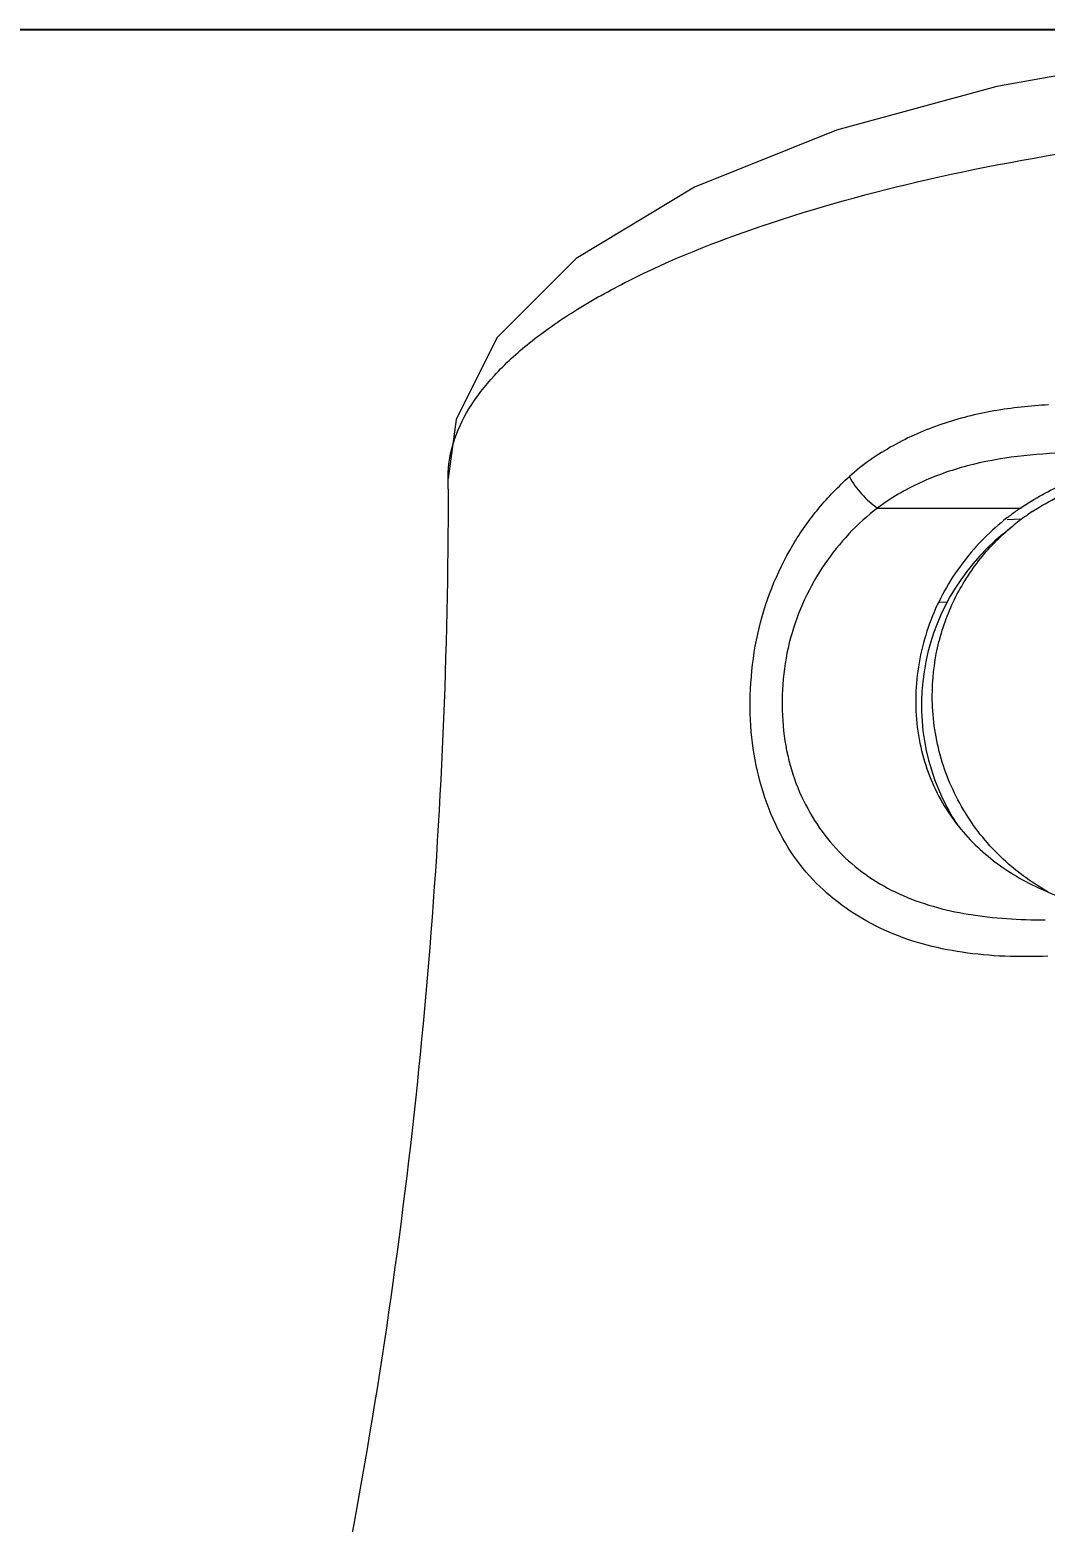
# Model space of a CAD drawing. Header units: millimetres. Extents: x 21205 to 22591, y -3891 to -2911.
# Drawn here: x 21488.65 to 21511.48, y -3159.59 to -3126.01 of the extents above; entities that cross this region are included whole.
import ezdxf

# ---------------------------------------------------------------- set-up
doc = ezdxf.new("R2010")
doc.units = ezdxf.units.MM
doc.header["$LTSCALE"] = 0.1
doc.layers.get('0').update_dxf_attribs({"lineweight": 13})
doc.layers.add('3', color=3, linetype='Continuous', lineweight=9)
doc.styles.get("Standard").update_dxf_attribs({"font": 'arial.ttf'})
doc.dimstyles.new('A4', dxfattribs={"dimtxt": 4, "dimasz": 3.5, "dimexe": 0.7, "dimexo": 0.625, "dimgap": 0.5, "dimtad": 1, "dimdec": 1, "dimdsep": 46, "dimtxsty": 'Standard', "dimcen": 2.5, "dimclrd": 5, "dimclre": 5, "dimclrt": 7, "dimadec": 3, "dimazin": 2, "dimtfac": 1, "dimtdec": 1, "dimtmove": 0, "dimatfit": 3, "dimfxl": 0, "dimarcsym": 0})

# ---------------------------------------------------------------- blocks, each defined once
blk = doc.blocks.new('*D122')
at = {"layer": '3', "color": 3, "lineweight": -2}
for p, q in [((21522.15, -3126.012), (21444.49, -3126.012)), ((21445.19, -3141.012), (21445.19, -3416.836)), ((21468.272, -3431.836), (21444.49, -3431.836))]:
    blk.add_line(p, q, dxfattribs=at)
at = {"layer": '3', "color": 3}
for points in [[(21442.69, -3141.012), (21447.69, -3141.012), (21445.19, -3126.012)], [(21442.69, -3416.836), (21447.69, -3416.836), (21445.19, -3431.836)]]:
    blk.add_solid(points, dxfattribs=at)
at = {"layer": 'Defpoints', "color": 0}
for p in [(21522.775, -3126.012), (21445.19, -3431.836), (21468.897, -3431.836)]:
    blk.add_point(p, dxfattribs=at)
at = {"layer": '3', "color": 7, "insert": (21437.026, -3278.924), "char_height": 20, "attachment_point": 5, "rotation": 90}
blk.add_mtext('{\\H0.75x;\\C3;306}', dxfattribs=at)

msp = doc.modelspace()

# ---------------------------------------------------------------- linework, layer by layer
at = {"color": 7, "linetype": 'Continuous'}
for p, q in [((21498.056, -3136.09), (21498.062, -3136.067)), ((21498.057, -3136.09), (21498.057, -3136.068)), ((21507.715, -3136.769), (21510.931, -3136.769)), ((21510.626, -3137.025), (21510.94, -3137.013)), ((21510.532, -3137.356), (21510.745, -3137.181)), ((21509.285, -3138.887), (21509.093, -3138.894))]:
    msp.add_line(p, q, dxfattribs=at)
msp.add_lwpolyline([(21547.477, -3136.1), (21547.297, -3134.778), (21546.393, -3132.953), (21544.642, -3131.189), (21541.985, -3129.572), (21538.772, -3128.281), (21535.171, -3127.294), (21531.21, -3126.583), (21527.035, -3126.155), (21522.775, -3126.012), (21518.517, -3126.152), (21514.347, -3126.579), (21510.393, -3127.288), (21506.792, -3128.27), (21503.596, -3129.548), (21500.933, -3131.158), (21499.151, -3132.938), (21498.237, -3134.781), (21498.057, -3136.108)], dxfattribs=at)
for centre, radius, start, end in [((21369.044, -3136.348), 129.013, 0, 0.11465), ((21514.176, -3141.534), 5.765, 124.2561, 126.7698), ((21514.133, -3141.476), 5.692, 126.7752, 128.0532), ((21514.104, -3141.272), 5.292, 125.0918, 129.3951), ((21514.125, -3141.302), 5.329, 123.3621, 125.0897)]:
    msp.add_arc(centre, radius, start, end, dxfattribs=at)
msp.add_ellipse((21513.761, -3141.174), major_axis=(4.997, 0.807), ratio=0.983657, start_param=8.388541, end_param=9.844512, dxfattribs=at)
for points, knots in [([(21498.057, -3136.068), (21498.058, -3135.81), (21498.146, -3135.27), (21498.515, -3134.492), (21499.106, -3133.734), (21499.912, -3133.001), (21500.929, -3132.294), (21502.646, -3131.343), (21505.292, -3130.292), (21508.984, -3129.284), (21513.241, -3128.52), (21517.899, -3128.041), (21522.775, -3127.878), (21527.65, -3128.045), (21532.314, -3128.524), (21536.575, -3129.288), (21540.27, -3130.303), (21542.91, -3131.355), (21544.624, -3132.305), (21545.634, -3133.01), (21546.436, -3133.744), (21547.024, -3134.501), (21547.39, -3135.279), (21547.476, -3135.817), (21547.477, -3136.075)], [0, 0, 0, 0, 0.014109, 0.029417, 0.046665, 0.066334, 0.088842, 0.114281, 0.173634, 0.244029, 0.323437, 0.41, 0.500074, 0.590159, 0.676738, 0.756425, 0.826715, 0.886119, 0.911407, 0.933767, 0.953415, 0.970654, 0.985896, 1, 1, 1, 1]), ([(21511.557, -3134.449), (21511.146, -3134.473), (21510.335, -3134.555), (21509.152, -3134.848), (21508.046, -3135.335), (21507.378, -3135.792), (21507.08, -3136.063)], [0, 0, 0, 0, 0.25454, 0.503844, 0.750919, 1, 1, 1, 1]), ([(21512.01, -3135.527), (21511.243, -3135.549), (21510.094, -3135.666), (21508.66, -3136.166), (21508.012, -3136.547), (21507.715, -3136.769)], [0, 0, 0, 0, 0.507351, 0.754555, 1, 1, 1, 1]), ([(21510.931, -3136.769), (21511.245, -3136.556), (21511.915, -3136.187), (21513.371, -3135.687), (21514.532, -3135.551), (21515.307, -3135.527)], [0, 0, 0, 0, 0.247137, 0.495043, 1, 1, 1, 1]), ([(21511.194, -3136.851), (21511.385, -3136.726), (21511.761, -3136.511), (21512.479, -3136.203), (21513.32, -3135.965), (21514.314, -3135.788), (21514.971, -3135.706), (21515.312, -3135.669)], [0, 0, 0, 0, 0.15781, 0.300262, 0.54071, 0.762083, 1, 1, 1, 1]), ([(21511.546, -3146.851), (21510.902, -3146.878), (21509.646, -3146.843), (21508.132, -3146.441), (21507.088, -3145.856), (21506.39, -3145.303), (21505.798, -3144.608), (21505.174, -3143.468), (21504.845, -3142.118), (21504.84, -3140.699), (21505.037, -3139.256), (21505.567, -3137.9), (21506.367, -3136.764), (21506.835, -3136.283), (21507.08, -3136.063)], [0, 0, 0, 0, 0.122823, 0.238003, 0.293911, 0.349707, 0.406734, 0.466511, 0.596062, 0.665635, 0.736187, 0.872599, 0.93732, 1, 1, 1, 1]), ([(21507.08, -3136.063), (21507.153, -3136.204), (21507.342, -3136.466), (21507.582, -3136.681), (21507.715, -3136.769)], [0, 0, 0, 0, 0.499016, 1, 1, 1, 1]), ([(21498.057, -3136.348), (21498.057, -3143.683), (21496.799, -3158.375), (21493.056, -3172.637), (21490.597, -3179.541)], [0, 0, 0, 0, 0.500213, 1, 1, 1, 1]), ([(21507.715, -3136.769), (21507.255, -3137.118), (21506.429, -3138.003), (21505.785, -3139.391), (21505.565, -3140.614), (21505.558, -3141.545), (21505.687, -3142.44), (21505.976, -3143.256), (21506.386, -3143.974), (21507.064, -3144.786), (21508.187, -3145.54), (21509.784, -3145.971), (21510.905, -3146.034), (21511.483, -3146.035)], [0, 0, 0, 0, 0.126244, 0.259617, 0.328497, 0.396672, 0.462457, 0.525147, 0.584874, 0.642315, 0.755403, 0.873734, 1, 1, 1, 1]), ([(21510.624, -3136.993), (21510.266, -3137.274), (21509.599, -3137.94), (21508.883, -3139.184), (21508.527, -3140.604), (21508.59, -3142.045), (21509.062, -3143.342), (21509.862, -3144.381), (21510.889, -3145.139), (21511.666, -3145.471), (21512.067, -3145.602)], [0, 0, 0, 0, 0.126109, 0.257252, 0.392558, 0.525655, 0.650577, 0.768194, 0.883279, 1, 1, 1, 1]), ([(21508.944, -3141), (21508.944, -3140.637), (21509.024, -3139.908), (21509.38, -3138.869), (21509.953, -3137.936), (21510.464, -3137.412), (21510.743, -3137.182)], [0, 0, 0, 0, 0.250635, 0.500755, 0.750488, 1, 1, 1, 1]), ([(21511.552, -3145.406), (21511.161, -3145.19), (21510.433, -3144.652), (21509.594, -3143.588), (21509.065, -3142.342), (21508.944, -3141.446), (21508.944, -3141)], [0, 0, 0, 0, 0.250105, 0.50035, 0.750404, 1, 1, 1, 1])]:
    msp.add_open_spline(points, degree=3, knots=knots, dxfattribs=at)

# ---------------------------------------------------------------- dimensions: what is measured, and where the dimension line sits
at = {"layer": '3'}
dim = msp.add_linear_dim(base=(21445.19, -3431.836), p1=(21522.775, -3126.012), p2=(21468.897, -3431.836), angle=90, text='{\\H0.75x;\\C3;<>}', dimstyle='A4', override={"dimtxt": 20, "dimasz": 15, "dimdec": 0, "dimclrd": 3, "dimclre": 3, "dimfxl": 0.18, "dimarcsym": 1}, dxfattribs=at)
dim.commit()
dim.dimension.update_dxf_attribs({"geometry": '*D122', "text_midpoint": (21437.026, -3278.924)})

doc.saveas('drawing.dxf')
